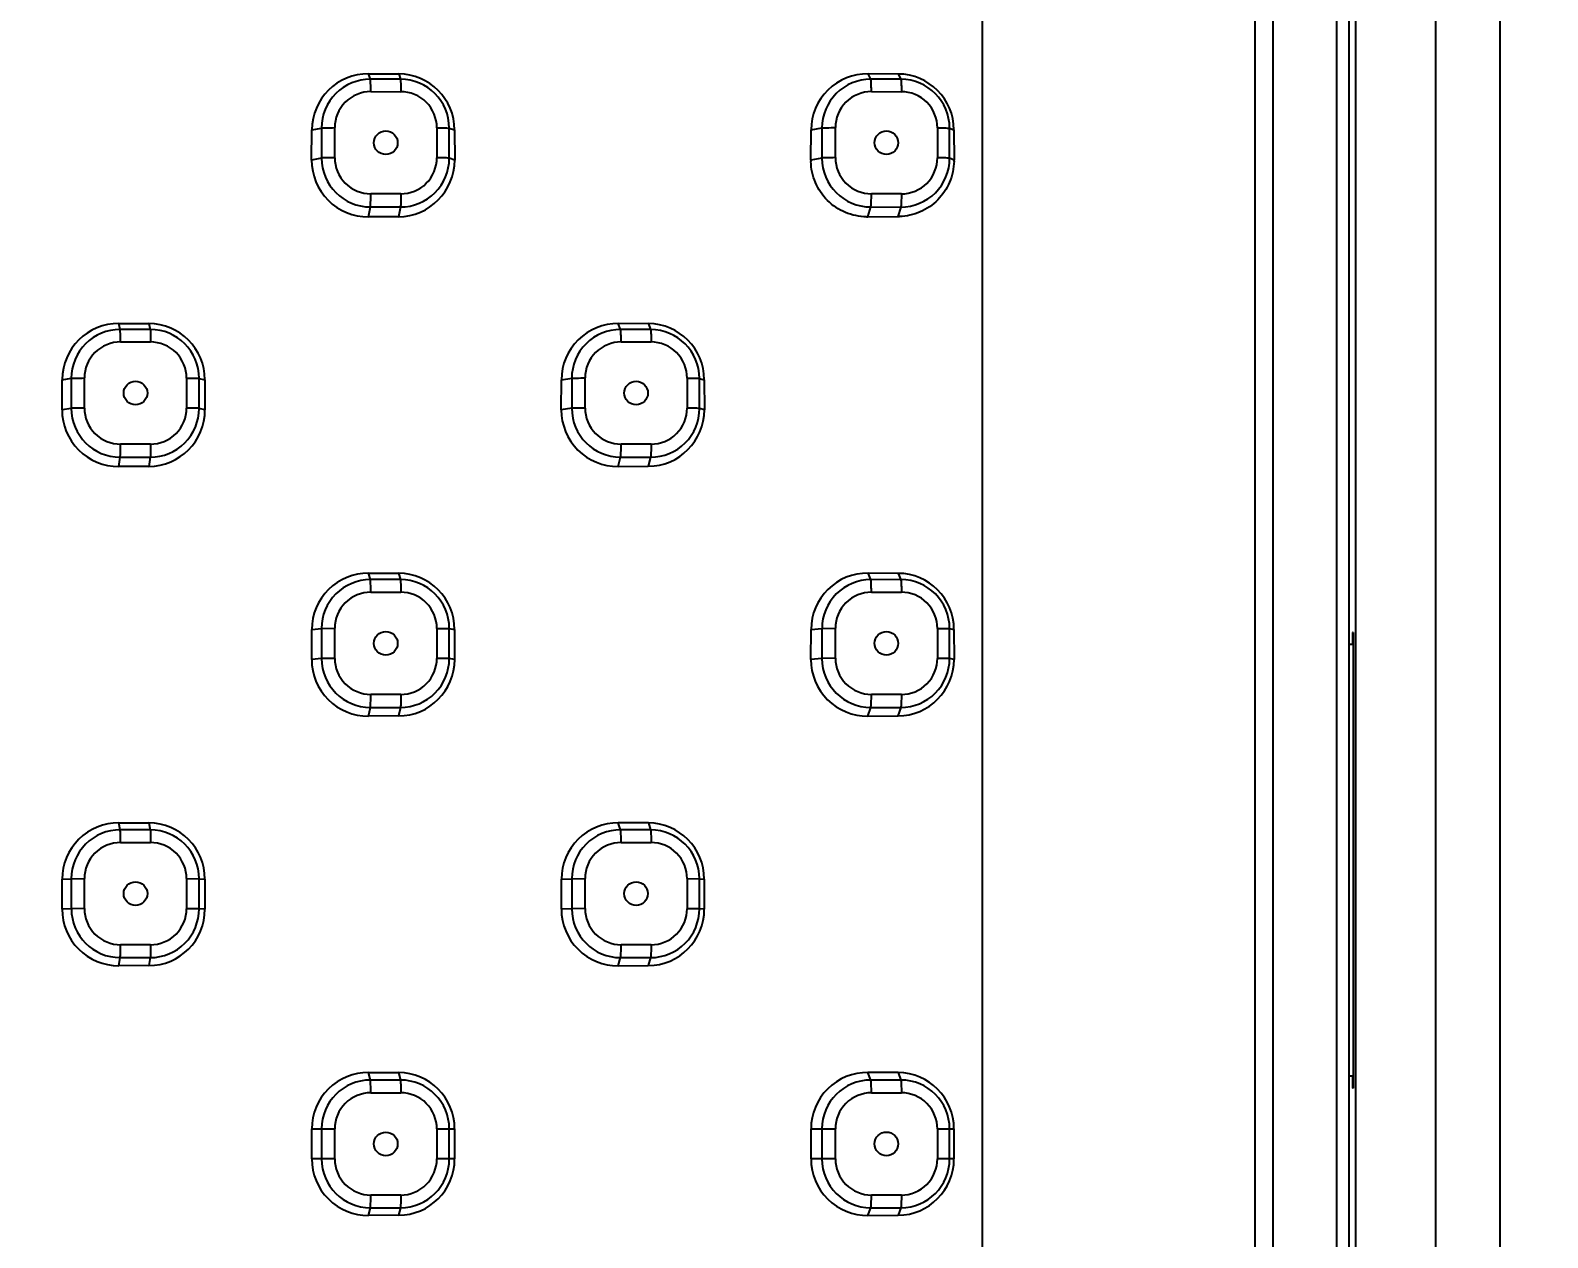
# Model space of a CAD drawing. Header units: inches. Extents: x -176 to 245, y -250 to 344.
# Drawn here: x -53.03 to -17.74, y 47.82 to 75.91 of the extents above; entities that cross this region are included whole.
import ezdxf

# ---------------------------------------------------------------- set-up
doc = ezdxf.new("R2010")
doc.units = ezdxf.units.IN
doc.header["$LTSCALE"] = 2.42
doc.header["$MEASUREMENT"] = 0
doc.header["$PDMODE"] = 3
doc.header["$PDSIZE"] = 0.3125
doc.layers.get('0').update_dxf_attribs({"linetype": 'CONTINUOUS'})
doc.layers.get('Defpoints').update_dxf_attribs({"linetype": 'CONTINUOUS'})
doc.layers.add('DIM', color=3, linetype='CONTINUOUS', lineweight=18)
doc.styles.get("Standard").update_dxf_attribs({"font": 'arial.ttf', "width": 0.8})
doc.dimstyles.new('ISO-25', dxfattribs={"dimtxt": 5, "dimasz": 2.5, "dimexe": 1.25, "dimexo": 0.625, "dimgap": 2, "dimtad": 1, "dimtih": 1, "dimtoh": 1, "dimdec": 1, "dimdsep": 46, "dimtxsty": 'Standard', "dimcen": 0, "dimclrd": 3, "dimclre": 3, "dimclrt": 4, "dimadec": 0, "dimazin": 0, "dimtfac": 1, "dimtdec": 1, "dimtmove": 0, "dimatfit": 3, "dimfxl": 1, "dimarcsym": 0})

# ---------------------------------------------------------------- blocks, each defined once
blk = doc.blocks.new('*D2')
at = {"layer": 'Defpoints', "color": 0, "transparency": 16777216}
for p in [(-33.347, 99.104), (-73.847, -177.433), (13.761, -177.433)]:
    blk.add_point(p, dxfattribs=at)
at = {"layer": 'DIM', "color": 3, "lineweight": -2, "transparency": 16777216}
for p, q in [((-32.722, 99.104), (15.011, 99.104)), ((13.761, 94.104), (13.761, -34.611)), ((13.761, -172.433), (13.761, -43.717)), ((-73.222, -177.433), (15.011, -177.433))]:
    blk.add_line(p, q, dxfattribs=at)
at = {"layer": 'DIM', "color": 3, "transparency": 16777216}
for points in [[(12.928, 94.104), (14.595, 94.104), (13.761, 99.104)], [(12.928, -172.433), (14.595, -172.433), (13.761, -177.433)]]:
    blk.add_solid(points, dxfattribs=at)
at = {"layer": 'DIM', "color": 4, "transparency": 16777216, "insert": (13.761, -39.164), "char_height": 5, "attachment_point": 5}
blk.add_mtext('276.5', dxfattribs=at)

msp = doc.modelspace()

# ---------------------------------------------------------------- linework, layer by layer
at = {"color": 7, "linetype": 'Continuous'}
for p, q in [((-30.885, 84.604), (-30.885, -21.338)), ((-24.544, 84.604), (-24.544, -21.394)), ((-24.121, -21.394), (-24.121, 84.604)), ((-22.649, 84.604), (-22.649, -21.396)), ((-22.349, -21.396), (-22.349, 84.604)), ((-22.197, -21.396), (-22.197, 84.604)), ((-20.347, 84.604), (-20.347, -21.396)), ((-18.847, 84.604), (-18.847, -21.396)), ((-45.118, 74.769), (-45.16, 74.895)), ((-45.16, 74.895), (-44.46, 74.892)), ((-44.46, 74.892), (-44.419, 74.768)), ((-33.479, 74.769), (-33.542, 74.896)), ((-32.841, 74.891), (-33.542, 74.896)), ((-32.841, 74.891), (-32.78, 74.768)), ((-44.419, 74.768), (-45.118, 74.769)), ((-45.109, 74.481), (-44.41, 74.48)), ((-32.78, 74.768), (-33.479, 74.769)), ((-33.465, 74.481), (-32.767, 74.48)), ((-46.484, 72.89), (-46.479, 73.59)), ((-46.479, 73.59), (-46.254, 73.635)), ((-46.254, 73.635), (-46.254, 72.936)), ((-45.948, 72.944), (-45.948, 73.643)), ((-43.571, 73.641), (-43.571, 72.941)), ((-43.283, 72.932), (-43.283, 73.631)), ((-43.283, 73.631), (-43.16, 73.59)), ((-43.16, 73.59), (-43.157, 72.89)), ((-34.872, 72.89), (-34.867, 73.59)), ((-34.867, 73.59), (-34.614, 73.636)), ((-34.614, 73.636), (-34.614, 72.936)), ((-34.303, 72.945), (-34.303, 73.644)), ((-31.929, 73.64), (-31.929, 72.941)), ((-31.645, 72.931), (-31.645, 73.63)), ((-31.645, 73.63), (-31.545, 73.59)), ((-31.545, 73.59), (-31.543, 72.89)), ((-46.254, 72.936), (-46.484, 72.89)), ((-43.157, 72.89), (-43.283, 72.932)), ((-34.614, 72.936), (-34.872, 72.89)), ((-31.543, 72.89), (-31.645, 72.931)), ((-44.41, 72.104), (-45.109, 72.104)), ((-32.767, 72.103), (-33.465, 72.105)), ((-45.164, 71.569), (-45.118, 71.799)), ((-45.118, 71.799), (-44.419, 71.798)), ((-44.419, 71.798), (-44.464, 71.572)), ((-33.548, 71.568), (-33.479, 71.799)), ((-33.479, 71.799), (-32.78, 71.797)), ((-32.78, 71.797), (-32.847, 71.573)), ((-44.464, 71.572), (-45.164, 71.569)), ((-33.548, 71.568), (-32.847, 71.573)), ((-50.938, 68.949), (-50.969, 69.087)), ((-50.969, 69.087), (-50.27, 69.084)), ((-50.238, 68.948), (-50.938, 68.949)), ((-50.27, 69.084), (-50.238, 68.948)), ((-39.298, 68.949), (-39.351, 69.088)), ((-38.651, 69.083), (-39.351, 69.088)), ((-38.6, 68.948), (-39.298, 68.949)), ((-38.651, 69.083), (-38.6, 68.948)), ((-50.931, 68.659), (-50.232, 68.658)), ((-39.287, 68.659), (-38.588, 68.658)), ((-52.289, 67.081), (-52.286, 67.781)), ((-52.286, 67.781), (-52.074, 67.814)), ((-52.074, 67.814), (-52.074, 67.114)), ((-51.77, 67.121), (-51.77, 67.82)), ((-49.393, 67.819), (-49.393, 67.119)), ((-49.103, 67.112), (-49.103, 67.812)), ((-49.103, 67.812), (-48.967, 67.781)), ((-48.967, 67.781), (-48.965, 67.081)), ((-40.677, 67.081), (-40.674, 67.781)), ((-40.674, 67.781), (-40.434, 67.814)), ((-40.434, 67.814), (-40.434, 67.115)), ((-40.126, 67.121), (-40.126, 67.821)), ((-37.75, 67.818), (-37.75, 67.119)), ((-37.464, 67.112), (-37.464, 67.811)), ((-37.464, 67.811), (-37.352, 67.781)), ((-37.352, 67.781), (-37.35, 67.081)), ((-52.074, 67.114), (-52.289, 67.081)), ((-48.965, 67.081), (-49.103, 67.112)), ((-40.434, 67.115), (-40.677, 67.081)), ((-37.35, 67.081), (-37.464, 67.112)), ((-50.232, 66.281), (-50.931, 66.281)), ((-38.588, 66.281), (-39.287, 66.282)), ((-50.972, 65.762), (-50.938, 65.978)), ((-50.272, 65.765), (-50.972, 65.762)), ((-50.938, 65.978), (-50.238, 65.977)), ((-50.238, 65.977), (-50.272, 65.765)), ((-39.355, 65.761), (-39.298, 65.978)), ((-39.355, 65.761), (-38.655, 65.766)), ((-39.298, 65.978), (-38.6, 65.977)), ((-38.6, 65.977), (-38.655, 65.766)), ((-45.118, 63.13), (-45.161, 63.281)), ((-45.161, 63.281), (-44.461, 63.277)), ((-44.461, 63.277), (-44.419, 63.13)), ((-33.479, 63.13), (-33.543, 63.281)), ((-32.843, 63.276), (-33.543, 63.281)), ((-32.843, 63.276), (-32.78, 63.129)), ((-44.419, 63.13), (-45.118, 63.13)), ((-45.109, 62.837), (-44.41, 62.837)), ((-32.78, 63.129), (-33.479, 63.13)), ((-33.465, 62.837), (-32.767, 62.837)), ((-46.483, 61.272), (-46.481, 61.972)), ((-46.481, 61.972), (-46.254, 61.994)), ((-46.254, 61.994), (-45.948, 61.999)), ((-46.254, 61.994), (-46.254, 61.295)), ((-45.948, 61.299), (-45.948, 61.999)), ((-43.571, 61.997), (-43.571, 61.298)), ((-43.283, 61.293), (-43.283, 61.993)), ((-43.283, 61.993), (-43.159, 61.972)), ((-43.159, 61.972), (-43.158, 61.272)), ((-34.871, 61.272), (-34.868, 61.972)), ((-34.868, 61.972), (-34.614, 61.995)), ((-34.614, 61.995), (-34.303, 61.999)), ((-34.614, 61.995), (-34.614, 61.295)), ((-34.303, 61.3), (-34.303, 61.999)), ((-31.929, 61.997), (-31.929, 61.297)), ((-31.929, 61.997), (-31.645, 61.992)), ((-31.645, 61.293), (-31.645, 61.992)), ((-31.645, 61.992), (-31.544, 61.972)), ((-31.544, 61.972), (-31.543, 61.272)), ((-22.277, 61.904), (-22.277, 61.622)), ((-22.257, 61.904), (-22.277, 61.904)), ((-22.257, 61.904), (-22.257, 51.304)), ((-22.257, 61.622), (-22.349, 61.622)), ((-46.254, 61.295), (-46.483, 61.272)), ((-45.948, 61.299), (-46.254, 61.295)), ((-43.158, 61.272), (-43.283, 61.293)), ((-34.614, 61.295), (-34.871, 61.272)), ((-34.303, 61.3), (-34.614, 61.295)), ((-31.645, 61.293), (-31.929, 61.297)), ((-31.543, 61.272), (-31.645, 61.293)), ((-44.41, 60.459), (-45.109, 60.46)), ((-32.767, 60.459), (-33.465, 60.46)), ((-45.163, 59.956), (-45.118, 60.158)), ((-45.118, 60.158), (-44.419, 60.158)), ((-44.419, 60.158), (-44.463, 59.959)), ((-33.546, 59.955), (-33.479, 60.158)), ((-33.479, 60.158), (-32.78, 60.158)), ((-32.78, 60.158), (-32.846, 59.96)), ((-44.463, 59.959), (-45.163, 59.956)), ((-33.546, 59.955), (-32.846, 59.96)), ((-50.938, 57.31), (-50.97, 57.473)), ((-50.97, 57.473), (-50.27, 57.471)), ((-50.238, 57.31), (-50.938, 57.31)), ((-50.27, 57.471), (-50.238, 57.31)), ((-39.298, 57.31), (-39.353, 57.474)), ((-38.652, 57.47), (-39.353, 57.474)), ((-38.6, 57.31), (-39.298, 57.31)), ((-38.652, 57.47), (-38.6, 57.31)), ((-50.931, 57.015), (-50.232, 57.015)), ((-39.287, 57.015), (-38.588, 57.015)), ((-52.288, 55.463), (-52.287, 56.163)), ((-52.287, 56.163), (-52.074, 56.174)), ((-52.074, 56.174), (-51.77, 56.176)), ((-52.074, 56.174), (-52.074, 55.475)), ((-51.77, 55.477), (-51.77, 56.176)), ((-49.393, 56.176), (-49.393, 55.476)), ((-49.393, 56.176), (-49.103, 56.173)), ((-49.103, 55.474), (-49.103, 56.173)), ((-49.103, 56.173), (-48.966, 56.163)), ((-48.966, 56.163), (-48.965, 55.463)), ((-40.676, 55.463), (-40.675, 56.163)), ((-40.675, 56.163), (-40.434, 56.174)), ((-40.434, 56.174), (-40.126, 56.177)), ((-40.434, 56.174), (-40.434, 55.475)), ((-40.126, 55.477), (-40.126, 56.177)), ((-37.75, 56.176), (-37.75, 55.476)), ((-37.75, 56.176), (-37.464, 56.173)), ((-37.464, 55.474), (-37.464, 56.173)), ((-37.464, 56.173), (-37.352, 56.163)), ((-37.352, 56.163), (-37.351, 55.463)), ((-52.074, 55.475), (-52.288, 55.463)), ((-51.77, 55.477), (-52.074, 55.475)), ((-49.103, 55.474), (-49.393, 55.476)), ((-48.965, 55.463), (-49.103, 55.474)), ((-40.434, 55.475), (-40.676, 55.463)), ((-40.126, 55.477), (-40.434, 55.475)), ((-37.464, 55.474), (-37.75, 55.476)), ((-37.351, 55.463), (-37.464, 55.474)), ((-50.232, 54.637), (-50.931, 54.637)), ((-38.588, 54.637), (-39.287, 54.637)), ((-50.971, 54.149), (-50.938, 54.338)), ((-50.271, 54.152), (-50.971, 54.149)), ((-50.938, 54.338), (-50.238, 54.338)), ((-50.238, 54.338), (-50.271, 54.152)), ((-39.354, 54.148), (-39.298, 54.338)), ((-39.354, 54.148), (-38.654, 54.153)), ((-39.298, 54.338), (-38.6, 54.338)), ((-38.6, 54.338), (-38.654, 54.153)), ((-45.118, 51.49), (-45.162, 51.667)), ((-45.162, 51.667), (-44.462, 51.663)), ((-44.462, 51.663), (-44.419, 51.49)), ((-33.479, 51.49), (-33.545, 51.667)), ((-32.844, 51.662), (-33.545, 51.667)), ((-32.844, 51.662), (-32.78, 51.49)), ((-22.349, 51.587), (-22.257, 51.587)), ((-22.277, 51.587), (-22.277, 51.304)), ((-44.419, 51.49), (-45.118, 51.49)), ((-45.109, 51.193), (-44.41, 51.193)), ((-32.78, 51.49), (-33.479, 51.49)), ((-33.465, 51.193), (-32.767, 51.193)), ((-22.257, 51.304), (-22.277, 51.304)), ((-46.482, 49.654), (-46.482, 50.354)), ((-46.482, 50.354), (-45.948, 50.354)), ((-46.254, 50.354), (-46.254, 49.654)), ((-45.948, 49.654), (-45.948, 50.354)), ((-43.571, 50.354), (-43.571, 49.654)), ((-43.571, 50.354), (-43.158, 50.354)), ((-43.283, 49.654), (-43.283, 50.354)), ((-43.158, 50.354), (-43.158, 49.654)), ((-34.869, 49.654), (-34.869, 50.354)), ((-34.869, 50.354), (-34.303, 50.354)), ((-34.614, 50.354), (-34.614, 49.654)), ((-34.303, 49.654), (-34.303, 50.354)), ((-31.929, 50.354), (-31.929, 49.654)), ((-31.929, 50.354), (-31.544, 50.354)), ((-31.645, 49.654), (-31.645, 50.354)), ((-31.544, 50.354), (-31.544, 49.654)), ((-45.948, 49.654), (-46.482, 49.654)), ((-43.158, 49.654), (-43.571, 49.654)), ((-34.303, 49.654), (-34.869, 49.654)), ((-31.544, 49.654), (-31.929, 49.654)), ((-44.41, 48.815), (-45.109, 48.815)), ((-32.767, 48.815), (-33.465, 48.815)), ((-45.162, 48.342), (-45.118, 48.518)), ((-45.118, 48.518), (-44.419, 48.518)), ((-44.419, 48.518), (-44.462, 48.345)), ((-33.545, 48.341), (-33.479, 48.518)), ((-33.479, 48.518), (-32.78, 48.518)), ((-32.78, 48.518), (-32.844, 48.346)), ((-44.462, 48.345), (-45.162, 48.342)), ((-33.545, 48.341), (-32.844, 48.346))]:
    msp.add_line(p, q, dxfattribs=at)
for centre in [(-44.76, 73.292), (-50.581, 67.47), (-44.76, 61.648), (-50.581, 55.826), (-38.938, 55.826), (-44.76, 50.004), (-33.116, 50.005)]:
    msp.add_circle(centre, 0.275, dxfattribs=at)
for centre, radius, start, end in [((-45.12, 73.635), 1.134, 89.9217, 180.0085), ((-44.421, 73.631), 1.137, 0.0161, 89.9141), ((-33.481, 73.636), 1.133, 89.903, 180.0389), ((-32.783, 73.63), 1.138, 359.9992, 89.8495), ((-45.116, 72.936), 1.137, 180.0161, 269.9141), ((-44.417, 72.932), 1.134, 269.9204, 0.0097), ((-33.575, 72.881), 1.296, 179.6121, 180.9666), ((-33.476, 72.936), 1.138, 179.9992, 269.8495), ((-32.778, 72.93), 1.133, 269.9023, 0.0395), ((-32.835, 72.886), 1.292, 358.8203, 0.1742), ((-33.554, 72.899), 1.332, 269.0204, 270.4232), ((-32.853, 72.838), 1.265, 270.4248, 271.8208), ((-50.939, 67.814), 1.135, 89.9584, 180.0023), ((-50.239, 67.812), 1.137, 0.0104, 89.9503), ((-39.3, 67.815), 1.134, 89.9443, 180.0276), ((-38.602, 67.811), 1.137, 359.9966, 89.9006), ((-50.937, 67.115), 1.137, 180.0104, 269.9503), ((-50.238, 67.112), 1.135, 269.9566, 0.0041), ((-39.297, 67.115), 1.137, 179.9966, 269.9006), ((-38.598, 67.111), 1.134, 269.9443, 0.0276), ((-45.119, 61.995), 1.135, 89.9758, 180.0173), ((-44.42, 61.993), 1.137, 359.9956, 89.9415), ((-33.479, 61.996), 1.134, 89.9785, 180.0439), ((-32.782, 61.993), 1.137, 359.9756, 89.8974), ((-45.117, 61.295), 1.137, 179.9956, 269.9415), ((-44.418, 61.293), 1.135, 269.9758, 0.0173), ((-33.477, 61.295), 1.137, 179.9756, 269.8974), ((-32.78, 61.292), 1.134, 269.9785, 0.0439), ((-50.938, 56.174), 1.136, 89.997, 180.0086), ((-50.239, 56.174), 1.136, 359.9963, 89.972), ((-39.298, 56.175), 1.135, 90.0053, 180.0289), ((-38.601, 56.174), 1.136, 359.9792, 89.943), ((-50.937, 55.475), 1.136, 179.9963, 269.972), ((-50.238, 55.474), 1.136, 269.997, 0.0086), ((-39.297, 55.474), 1.136, 179.9792, 269.943), ((-38.6, 55.473), 1.135, 270.0053, 0.0289), ((-45.118, 50.354), 1.136, 90.0219, 180.0155), ((-44.419, 50.354), 1.136, 359.9845, 89.9781), ((-33.478, 50.355), 1.136, 90.0452, 180.0388), ((-32.781, 50.355), 1.136, 359.9612, 89.9548), ((-45.118, 49.654), 1.136, 179.9845, 269.9781), ((-44.419, 49.654), 1.136, 270.0219, 0.0155), ((-33.478, 49.654), 1.136, 179.9612, 269.9548), ((-32.781, 49.654), 1.136, 270.0452, 0.0388)]:
    msp.add_arc(centre, radius, start, end, dxfattribs=at)
for centre, major_axis, ratio, start_param, end_param in [((-45.168, 73.584), (0.928, 0.928), 0.998758, 0.780198, 2.350967), ((-44.468, 73.584), (0.926, 0.925), 0.998758, -0.780804, 0.780198), ((-33.554, 73.584), (1.094, 0.728), 0.997982, 0.975048, 2.548259), ((-32.853, 73.584), (1.089, 0.726), 0.997982, -0.583505, 0.975048), ((-45.169, 72.884), (0.931, 0.93), 0.998758, 2.350967, 3.931606), ((-44.469, 72.884), (0.928, 0.928), 0.998758, -2.351579, -0.780804), ((-50.975, 67.776), (0.928, 0.927), 0.999301, 0.781553, 2.352335), ((-50.275, 67.776), (0.926, 0.925), 0.999301, -0.781895, 0.781553), ((-39.361, 67.776), (1.126, 0.675), 0.99868, 1.024011, 2.597237), ((-38.661, 67.776), (1.123, 0.673), 0.99868, -0.536988, 1.024011), ((-50.976, 67.076), (0.929, 0.929), 0.999301, 2.352335, 3.930506), ((-50.276, 67.076), (0.928, 0.927), 0.999301, -2.352679, -0.781895), ((-39.362, 67.076), (1.129, 0.677), 0.99868, 2.597237, 4.177876), ((-38.661, 67.076), (1.125, 0.674), 0.99868, -2.105309, -0.536988), ((-45.168, 61.969), (1.174, 0.587), 0.999224, 1.102125, 2.675362), ((-44.468, 61.969), (1.171, 0.585), 0.999224, -0.461321, 1.102125), ((-33.554, 61.969), (1.247, 0.415), 0.998447, 1.241522, 2.817209), ((-32.853, 61.969), (1.242, 0.414), 0.998447, -0.319471, 1.241522), ((-45.169, 61.269), (1.176, 0.588), 0.999224, 2.675362, 4.253533), ((-44.468, 61.269), (1.173, 0.586), 0.999224, -2.029652, -0.461321), ((-33.555, 61.269), (1.249, 0.416), 0.998447, 2.817209, 4.397845), ((-32.854, 61.269), (1.244, 0.414), 0.998447, -1.88534, -0.319471), ((-50.975, 56.161), (1.245, 0.415), 0.999612, 1.245326, 2.818571), ((-50.275, 56.161), (1.242, 0.414), 0.999612, -0.320568, 1.245326), ((-39.361, 56.161), (1.288, 0.257), 0.998991, 1.367202, 2.9429), ((-38.661, 56.161), (1.284, 0.257), 0.998991, -0.196238, 1.367202), ((-50.975, 55.462), (1.246, 0.415), 0.999612, 2.818571, 4.394279), ((-50.276, 55.462), (1.243, 0.414), 0.999612, -1.888906, -0.320568), ((-39.361, 55.462), (1.289, 0.258), 0.998991, 2.9429, 4.521067), ((-38.661, 55.462), (1.285, 0.257), 0.998991, -1.762118, -0.196238), ((-45.168, 50.354), (1.313, 0), 0.999379, 1.565889, 3.141593), ((-44.468, 50.354), (1.31, 0), 0.999379, 0, 1.565889), ((-33.554, 50.354), (1.315, 0), 0.998602, 1.563431, 3.141593), ((-32.854, 50.354), (1.31, 0), 0.998602, 0, 1.563431), ((-45.168, 49.654), (1.313, 0), 0.999379, -3.141593, -1.565889), ((-44.468, 49.654), (1.31, 0), 0.999379, -1.565889, 0), ((-33.554, 49.654), (1.315, 0), 0.998602, -3.141593, -1.563431), ((-32.854, 49.654), (1.31, 0), 0.998602, -1.563431, 0)]:
    msp.add_ellipse(centre, major_axis=major_axis, ratio=ratio, start_param=start_param, end_param=end_param, dxfattribs=at)
for points, knots in [([(-45.109, 74.481), (-45.323, 74.481), (-45.769, 74.303), (-45.948, 73.857), (-45.948, 73.643)], [0, 0, 0, 0, 0.5, 1, 1, 1, 1]), ([(-45.109, 74.481), (-45.109, 74.546), (-45.109, 74.632), (-45.115, 74.728), (-45.115, 74.759), (-45.118, 74.769)], [0, 0, 0, 0, 0.673904, 0.89563, 1, 1, 1, 1]), ([(-44.419, 74.768), (-44.416, 74.759), (-44.415, 74.727), (-44.409, 74.631), (-44.41, 74.545), (-44.41, 74.48)], [0, 0, 0, 0, 0.104487, 0.326236, 1, 1, 1, 1]), ([(-43.571, 73.641), (-43.571, 73.855), (-43.75, 74.3), (-44.196, 74.48), (-44.41, 74.48)], [0, 0, 0, 0, 0.5, 1, 1, 1, 1]), ([(-33.465, 74.481), (-33.679, 74.482), (-34.125, 74.303), (-34.303, 73.858), (-34.303, 73.644)], [0, 0, 0, 0, 0.499866, 1, 1, 1, 1]), ([(-33.465, 74.481), (-33.465, 74.516), (-33.466, 74.581), (-33.468, 74.667), (-33.473, 74.727), (-33.474, 74.76), (-33.479, 74.769)], [0, 0, 0, 0, 0.361245, 0.673136, 0.894864, 1, 1, 1, 1]), ([(-32.78, 74.768), (-32.776, 74.759), (-32.775, 74.726), (-32.769, 74.666), (-32.767, 74.579), (-32.767, 74.515), (-32.767, 74.48)], [0, 0, 0, 0, 0.105253, 0.327003, 0.638804, 1, 1, 1, 1]), ([(-31.929, 73.64), (-31.929, 73.854), (-32.107, 74.3), (-32.553, 74.48), (-32.767, 74.48)], [0, 0, 0, 0, 0.500134, 1, 1, 1, 1]), ([(-46.254, 73.635), (-46.219, 73.642), (-46.116, 73.64), (-46.014, 73.643), (-45.948, 73.643)], [0, 0, 0, 0, 0.34894, 1, 1, 1, 1]), ([(-43.571, 73.641), (-43.507, 73.64), (-43.42, 73.641), (-43.325, 73.635), (-43.293, 73.634), (-43.283, 73.631)], [0, 0, 0, 0, 0.673756, 0.895507, 1, 1, 1, 1]), ([(-34.614, 73.636), (-34.577, 73.642), (-34.473, 73.641), (-34.37, 73.644), (-34.303, 73.644)], [0, 0, 0, 0, 0.354244, 1, 1, 1, 1]), ([(-33.391, 73.293), (-33.391, 73.363), (-33.331, 73.509), (-33.116, 73.596), (-32.901, 73.508), (-32.841, 73.362), (-32.841, 73.292)], [0, 0, 0, 0, 0.249957, 0.499657, 0.749685, 1, 1, 1, 1]), ([(-31.929, 73.64), (-31.894, 73.64), (-31.83, 73.639), (-31.744, 73.638), (-31.685, 73.633), (-31.654, 73.634), (-31.645, 73.63)], [0, 0, 0, 0, 0.366204, 0.679905, 0.900037, 1, 1, 1, 1]), ([(-32.841, 73.292), (-32.841, 73.222), (-32.901, 73.076), (-33.116, 72.988), (-33.331, 73.077), (-33.391, 73.223), (-33.391, 73.293)], [0, 0, 0, 0, 0.249957, 0.499657, 0.749685, 1, 1, 1, 1]), ([(-45.948, 72.944), (-46.014, 72.944), (-46.116, 72.941), (-46.219, 72.942), (-46.254, 72.936)], [0, 0, 0, 0, 0.65106, 1, 1, 1, 1]), ([(-45.948, 72.944), (-45.948, 72.73), (-45.769, 72.284), (-45.323, 72.105), (-45.109, 72.104)], [0, 0, 0, 0, 0.5, 1, 1, 1, 1]), ([(-44.41, 72.104), (-44.196, 72.103), (-43.75, 72.282), (-43.571, 72.727), (-43.571, 72.941)], [0, 0, 0, 0, 0.5, 1, 1, 1, 1]), ([(-43.283, 72.932), (-43.293, 72.935), (-43.325, 72.936), (-43.42, 72.942), (-43.507, 72.941), (-43.571, 72.941)], [0, 0, 0, 0, 0.104376, 0.326105, 1, 1, 1, 1]), ([(-33.577, 71.568), (-33.745, 71.571), (-34.082, 71.641), (-34.509, 71.929), (-34.798, 72.355), (-34.869, 72.692), (-34.872, 72.859)], [0, 0, 0, 0, 0.250063, 0.500009, 0.749934, 1, 1, 1, 1]), ([(-34.303, 72.945), (-34.37, 72.945), (-34.473, 72.942), (-34.577, 72.943), (-34.614, 72.936)], [0, 0, 0, 0, 0.645756, 1, 1, 1, 1]), ([(-34.303, 72.945), (-34.303, 72.731), (-34.125, 72.285), (-33.679, 72.105), (-33.465, 72.105)], [0, 0, 0, 0, 0.500134, 1, 1, 1, 1]), ([(-31.543, 72.86), (-31.546, 72.694), (-31.617, 72.362), (-31.9, 71.941), (-32.317, 71.654), (-32.648, 71.579), (-32.813, 71.574)], [0, 0, 0, 0, 0.25006, 0.5, 0.749922, 1, 1, 1, 1]), ([(-32.767, 72.103), (-32.553, 72.103), (-32.107, 72.281), (-31.929, 72.727), (-31.929, 72.941)], [0, 0, 0, 0, 0.499866, 1, 1, 1, 1]), ([(-31.645, 72.931), (-31.654, 72.934), (-31.685, 72.934), (-31.744, 72.939), (-31.83, 72.94), (-31.894, 72.94), (-31.929, 72.941)], [0, 0, 0, 0, 0.099845, 0.319956, 0.633747, 1, 1, 1, 1]), ([(-45.118, 71.799), (-45.111, 71.834), (-45.113, 71.937), (-45.109, 72.038), (-45.109, 72.104)], [0, 0, 0, 0, 0.348946, 1, 1, 1, 1]), ([(-44.41, 72.104), (-44.41, 72.037), (-44.414, 71.936), (-44.412, 71.833), (-44.419, 71.798)], [0, 0, 0, 0, 0.651196, 1, 1, 1, 1]), ([(-33.479, 71.799), (-33.475, 71.811), (-33.473, 71.847), (-33.466, 71.948), (-33.465, 72.038), (-33.465, 72.105)], [0, 0, 0, 0, 0.121858, 0.349595, 1, 1, 1, 1]), ([(-32.767, 72.103), (-32.767, 72.037), (-32.767, 71.947), (-32.774, 71.845), (-32.777, 71.809), (-32.78, 71.797)], [0, 0, 0, 0, 0.650547, 0.87826, 1, 1, 1, 1]), ([(-50.931, 68.659), (-50.931, 68.724), (-50.931, 68.81), (-50.935, 68.907), (-50.936, 68.939), (-50.938, 68.949)], [0, 0, 0, 0, 0.671167, 0.893677, 1, 1, 1, 1]), ([(-50.238, 68.948), (-50.236, 68.938), (-50.236, 68.906), (-50.231, 68.81), (-50.232, 68.723), (-50.232, 68.658)], [0, 0, 0, 0, 0.106441, 0.328973, 1, 1, 1, 1]), ([(-39.287, 68.659), (-39.287, 68.694), (-39.288, 68.759), (-39.289, 68.845), (-39.294, 68.907), (-39.295, 68.939), (-39.298, 68.949)], [0, 0, 0, 0, 0.35928, 0.670574, 0.893087, 1, 1, 1, 1]), ([(-38.6, 68.948), (-38.596, 68.939), (-38.595, 68.906), (-38.59, 68.844), (-38.589, 68.758), (-38.588, 68.693), (-38.588, 68.658)], [0, 0, 0, 0, 0.107031, 0.329566, 0.640769, 1, 1, 1, 1]), ([(-50.931, 68.659), (-51.145, 68.659), (-51.591, 68.48), (-51.77, 68.034), (-51.77, 67.82)], [0, 0, 0, 0, 0.5, 1, 1, 1, 1]), ([(-49.393, 67.819), (-49.393, 68.033), (-49.572, 68.479), (-50.018, 68.658), (-50.232, 68.658)], [0, 0, 0, 0, 0.5, 1, 1, 1, 1]), ([(-39.287, 68.659), (-39.501, 68.659), (-39.947, 68.48), (-40.126, 68.035), (-40.126, 67.821)], [0, 0, 0, 0, 0.499892, 1, 1, 1, 1]), ([(-37.75, 67.818), (-37.75, 68.032), (-37.929, 68.478), (-38.374, 68.658), (-38.588, 68.658)], [0, 0, 0, 0, 0.500108, 1, 1, 1, 1]), ([(-52.074, 67.814), (-52.039, 67.819), (-51.937, 67.817), (-51.836, 67.82), (-51.77, 67.82)], [0, 0, 0, 0, 0.346059, 1, 1, 1, 1]), ([(-49.393, 67.819), (-49.328, 67.819), (-49.241, 67.819), (-49.145, 67.814), (-49.113, 67.814), (-49.103, 67.812)], [0, 0, 0, 0, 0.671024, 0.893557, 1, 1, 1, 1]), ([(-40.434, 67.814), (-40.398, 67.819), (-40.295, 67.818), (-40.192, 67.821), (-40.126, 67.821)], [0, 0, 0, 0, 0.351449, 1, 1, 1, 1]), ([(-37.75, 67.818), (-37.685, 67.818), (-37.6, 67.819), (-37.505, 67.814), (-37.474, 67.814), (-37.464, 67.811)], [0, 0, 0, 0, 0.677095, 0.898041, 1, 1, 1, 1]), ([(-39.212, 67.47), (-39.212, 67.54), (-39.153, 67.686), (-38.938, 67.774), (-38.722, 67.686), (-38.663, 67.54), (-38.663, 67.469)], [0, 0, 0, 0, 0.250005, 0.499778, 0.749759, 1, 1, 1, 1]), ([(-38.663, 67.469), (-38.663, 67.399), (-38.722, 67.253), (-38.938, 67.166), (-39.153, 67.254), (-39.212, 67.4), (-39.212, 67.47)], [0, 0, 0, 0, 0.250005, 0.499778, 0.749759, 1, 1, 1, 1]), ([(-51.77, 67.121), (-51.836, 67.121), (-51.937, 67.118), (-52.039, 67.12), (-52.074, 67.114)], [0, 0, 0, 0, 0.653941, 1, 1, 1, 1]), ([(-51.77, 67.121), (-51.77, 66.907), (-51.591, 66.461), (-51.145, 66.282), (-50.931, 66.281)], [0, 0, 0, 0, 0.5, 1, 1, 1, 1]), ([(-50.232, 66.281), (-50.018, 66.281), (-49.572, 66.46), (-49.393, 66.905), (-49.393, 67.119)], [0, 0, 0, 0, 0.5, 1, 1, 1, 1]), ([(-49.103, 67.112), (-49.113, 67.115), (-49.145, 67.115), (-49.241, 67.12), (-49.328, 67.119), (-49.393, 67.119)], [0, 0, 0, 0, 0.106325, 0.328836, 1, 1, 1, 1]), ([(-40.126, 67.121), (-40.192, 67.122), (-40.295, 67.119), (-40.398, 67.12), (-40.434, 67.115)], [0, 0, 0, 0, 0.648551, 1, 1, 1, 1]), ([(-40.126, 67.121), (-40.126, 66.907), (-39.947, 66.462), (-39.501, 66.282), (-39.287, 66.282)], [0, 0, 0, 0, 0.500108, 1, 1, 1, 1]), ([(-38.588, 66.281), (-38.374, 66.281), (-37.929, 66.459), (-37.75, 66.905), (-37.75, 67.119)], [0, 0, 0, 0, 0.499892, 1, 1, 1, 1]), ([(-37.464, 67.112), (-37.474, 67.114), (-37.505, 67.114), (-37.6, 67.119), (-37.685, 67.119), (-37.75, 67.119)], [0, 0, 0, 0, 0.101842, 0.322766, 1, 1, 1, 1]), ([(-50.938, 65.978), (-50.932, 66.012), (-50.934, 66.114), (-50.931, 66.215), (-50.931, 66.281)], [0, 0, 0, 0, 0.346062, 1, 1, 1, 1]), ([(-50.232, 66.281), (-50.232, 66.215), (-50.235, 66.114), (-50.233, 66.012), (-50.238, 65.977)], [0, 0, 0, 0, 0.65408, 1, 1, 1, 1]), ([(-39.298, 65.978), (-39.295, 65.99), (-39.293, 66.025), (-39.288, 66.126), (-39.287, 66.215), (-39.287, 66.282)], [0, 0, 0, 0, 0.119566, 0.346585, 1, 1, 1, 1]), ([(-38.588, 66.281), (-38.588, 66.215), (-38.589, 66.125), (-38.595, 66.024), (-38.596, 65.989), (-38.6, 65.977)], [0, 0, 0, 0, 0.653557, 0.880552, 1, 1, 1, 1]), ([(-45.109, 62.837), (-45.323, 62.838), (-45.769, 62.659), (-45.948, 62.213), (-45.948, 61.999)], [0, 0, 0, 0, 0.499919, 1, 1, 1, 1]), ([(-45.109, 62.837), (-45.109, 62.903), (-45.109, 62.99), (-45.114, 63.087), (-45.115, 63.12), (-45.118, 63.13)], [0, 0, 0, 0, 0.667948, 0.891237, 1, 1, 1, 1]), ([(-44.419, 63.13), (-44.416, 63.119), (-44.415, 63.086), (-44.41, 62.989), (-44.41, 62.902), (-44.41, 62.837)], [0, 0, 0, 0, 0.10888, 0.332191, 1, 1, 1, 1]), ([(-43.571, 61.997), (-43.571, 62.211), (-43.75, 62.657), (-44.196, 62.837), (-44.41, 62.837)], [0, 0, 0, 0, 0.500081, 1, 1, 1, 1]), ([(-33.465, 62.837), (-33.679, 62.838), (-34.125, 62.659), (-34.303, 62.213), (-34.303, 61.999)], [0, 0, 0, 0, 0.499785, 1, 1, 1, 1]), ([(-33.465, 62.837), (-33.465, 62.872), (-33.466, 62.937), (-33.468, 63.025), (-33.473, 63.087), (-33.475, 63.12), (-33.479, 63.13)], [0, 0, 0, 0, 0.356865, 0.667241, 0.890535, 1, 1, 1, 1]), ([(-32.78, 63.129), (-32.776, 63.12), (-32.774, 63.086), (-32.769, 63.024), (-32.767, 62.937), (-32.767, 62.872), (-32.767, 62.837)], [0, 0, 0, 0, 0.109582, 0.332898, 0.643184, 1, 1, 1, 1]), ([(-31.929, 61.997), (-31.929, 62.211), (-32.107, 62.657), (-32.553, 62.837), (-32.767, 62.837)], [0, 0, 0, 0, 0.500215, 1, 1, 1, 1]), ([(-43.571, 61.997), (-43.507, 61.997), (-43.411, 61.994), (-43.314, 61.998), (-43.283, 61.993)], [0, 0, 0, 0, 0.674266, 1, 1, 1, 1]), ([(-33.391, 61.649), (-33.391, 61.719), (-33.331, 61.865), (-33.116, 61.953), (-32.901, 61.864), (-32.841, 61.718), (-32.841, 61.648)], [0, 0, 0, 0, 0.250079, 0.499818, 0.749726, 1, 1, 1, 1]), ([(-32.841, 61.648), (-32.841, 61.578), (-32.901, 61.432), (-33.116, 61.344), (-33.331, 61.432), (-33.391, 61.578), (-33.391, 61.649)], [0, 0, 0, 0, 0.250079, 0.499818, 0.749726, 1, 1, 1, 1]), ([(-45.948, 61.299), (-45.948, 61.085), (-45.769, 60.639), (-45.323, 60.46), (-45.109, 60.46)], [0, 0, 0, 0, 0.500081, 1, 1, 1, 1]), ([(-44.41, 60.459), (-44.196, 60.459), (-43.75, 60.638), (-43.571, 61.084), (-43.571, 61.298)], [0, 0, 0, 0, 0.499919, 1, 1, 1, 1]), ([(-43.283, 61.293), (-43.314, 61.298), (-43.411, 61.294), (-43.507, 61.298), (-43.571, 61.298)], [0, 0, 0, 0, 0.325594, 1, 1, 1, 1]), ([(-34.303, 61.3), (-34.303, 61.086), (-34.125, 60.64), (-33.679, 60.46), (-33.465, 60.46)], [0, 0, 0, 0, 0.500215, 1, 1, 1, 1]), ([(-32.767, 60.459), (-32.553, 60.459), (-32.107, 60.638), (-31.929, 61.084), (-31.929, 61.297)], [0, 0, 0, 0, 0.499785, 1, 1, 1, 1]), ([(-45.118, 60.158), (-45.111, 60.192), (-45.113, 60.294), (-45.109, 60.394), (-45.109, 60.46)], [0, 0, 0, 0, 0.34349, 1, 1, 1, 1]), ([(-44.41, 60.459), (-44.41, 60.393), (-44.414, 60.293), (-44.412, 60.191), (-44.419, 60.158)], [0, 0, 0, 0, 0.656652, 1, 1, 1, 1]), ([(-33.479, 60.158), (-33.475, 60.17), (-33.473, 60.205), (-33.466, 60.305), (-33.465, 60.394), (-33.465, 60.46)], [0, 0, 0, 0, 0.117881, 0.344191, 1, 1, 1, 1]), ([(-32.767, 60.459), (-32.767, 60.393), (-32.767, 60.304), (-32.774, 60.204), (-32.776, 60.169), (-32.78, 60.158)], [0, 0, 0, 0, 0.65595, 0.882237, 1, 1, 1, 1]), ([(-50.931, 57.015), (-50.931, 57.081), (-50.935, 57.179), (-50.931, 57.278), (-50.938, 57.31)], [0, 0, 0, 0, 0.665341, 1, 1, 1, 1]), ([(-50.238, 57.31), (-50.232, 57.278), (-50.236, 57.178), (-50.232, 57.081), (-50.232, 57.015)], [0, 0, 0, 0, 0.3348, 1, 1, 1, 1]), ([(-39.287, 57.015), (-39.287, 57.081), (-39.287, 57.169), (-39.294, 57.266), (-39.295, 57.3), (-39.298, 57.31)], [0, 0, 0, 0, 0.664727, 0.888785, 1, 1, 1, 1]), ([(-38.6, 57.31), (-38.596, 57.3), (-38.595, 57.266), (-38.588, 57.168), (-38.588, 57.081), (-38.588, 57.015)], [0, 0, 0, 0, 0.111333, 0.335413, 1, 1, 1, 1]), ([(-50.931, 57.015), (-51.145, 57.015), (-51.591, 56.836), (-51.77, 56.39), (-51.77, 56.176)], [0, 0, 0, 0, 0.499946, 1, 1, 1, 1]), ([(-49.393, 56.176), (-49.393, 56.39), (-49.572, 56.836), (-50.018, 57.015), (-50.232, 57.015)], [0, 0, 0, 0, 0.500054, 1, 1, 1, 1]), ([(-39.287, 57.015), (-39.501, 57.015), (-39.947, 56.836), (-40.126, 56.391), (-40.126, 56.177)], [0, 0, 0, 0, 0.499839, 1, 1, 1, 1]), ([(-37.75, 56.176), (-37.75, 56.39), (-37.929, 56.836), (-38.374, 57.015), (-38.588, 57.015)], [0, 0, 0, 0, 0.500162, 1, 1, 1, 1]), ([(-51.77, 55.477), (-51.77, 55.263), (-51.591, 54.817), (-51.145, 54.637), (-50.931, 54.637)], [0, 0, 0, 0, 0.500054, 1, 1, 1, 1]), ([(-50.232, 54.637), (-50.018, 54.637), (-49.572, 54.816), (-49.393, 55.262), (-49.393, 55.476)], [0, 0, 0, 0, 0.499946, 1, 1, 1, 1]), ([(-40.126, 55.477), (-40.126, 55.263), (-39.947, 54.817), (-39.501, 54.638), (-39.287, 54.637)], [0, 0, 0, 0, 0.500162, 1, 1, 1, 1]), ([(-38.588, 54.637), (-38.374, 54.637), (-37.929, 54.816), (-37.75, 55.262), (-37.75, 55.476)], [0, 0, 0, 0, 0.499839, 1, 1, 1, 1]), ([(-50.938, 54.338), (-50.932, 54.372), (-50.934, 54.472), (-50.931, 54.572), (-50.931, 54.637)], [0, 0, 0, 0, 0.340515, 1, 1, 1, 1]), ([(-50.232, 54.637), (-50.232, 54.571), (-50.235, 54.472), (-50.233, 54.371), (-50.238, 54.338)], [0, 0, 0, 0, 0.659627, 1, 1, 1, 1]), ([(-39.298, 54.338), (-39.295, 54.349), (-39.294, 54.384), (-39.287, 54.483), (-39.287, 54.572), (-39.287, 54.637)], [0, 0, 0, 0, 0.115508, 0.34108, 1, 1, 1, 1]), ([(-38.588, 54.637), (-38.588, 54.571), (-38.588, 54.483), (-38.595, 54.383), (-38.596, 54.349), (-38.6, 54.338)], [0, 0, 0, 0, 0.659061, 0.88461, 1, 1, 1, 1]), ([(-45.109, 51.193), (-45.323, 51.193), (-45.769, 51.014), (-45.948, 50.568), (-45.948, 50.354)], [0, 0, 0, 0, 0.499892, 1, 1, 1, 1]), ([(-45.109, 51.193), (-45.109, 51.259), (-45.109, 51.347), (-45.114, 51.446), (-45.115, 51.48), (-45.118, 51.49)], [0, 0, 0, 0, 0.662174, 0.886976, 1, 1, 1, 1]), ([(-44.419, 51.49), (-44.416, 51.48), (-44.415, 51.446), (-44.41, 51.347), (-44.41, 51.259), (-44.41, 51.193)], [0, 0, 0, 0, 0.113142, 0.337967, 1, 1, 1, 1]), ([(-43.571, 50.354), (-43.571, 50.568), (-43.75, 51.014), (-44.196, 51.193), (-44.41, 51.193)], [0, 0, 0, 0, 0.500108, 1, 1, 1, 1]), ([(-33.465, 51.193), (-33.679, 51.193), (-34.125, 51.014), (-34.303, 50.568), (-34.303, 50.354)], [0, 0, 0, 0, 0.499758, 1, 1, 1, 1]), ([(-33.465, 51.193), (-33.465, 51.259), (-33.465, 51.347), (-33.473, 51.446), (-33.475, 51.48), (-33.479, 51.49)], [0, 0, 0, 0, 0.661507, 0.886325, 1, 1, 1, 1]), ([(-32.78, 51.49), (-32.776, 51.48), (-32.774, 51.446), (-32.767, 51.347), (-32.767, 51.259), (-32.767, 51.193)], [0, 0, 0, 0, 0.113792, 0.338633, 1, 1, 1, 1]), ([(-31.929, 50.354), (-31.929, 50.568), (-32.107, 51.014), (-32.553, 51.193), (-32.767, 51.193)], [0, 0, 0, 0, 0.500243, 1, 1, 1, 1]), ([(-45.948, 49.654), (-45.948, 49.44), (-45.769, 48.995), (-45.323, 48.815), (-45.109, 48.815)], [0, 0, 0, 0, 0.500108, 1, 1, 1, 1]), ([(-44.41, 48.815), (-44.196, 48.815), (-43.75, 48.995), (-43.571, 49.44), (-43.571, 49.654)], [0, 0, 0, 0, 0.499892, 1, 1, 1, 1]), ([(-34.303, 49.654), (-34.303, 49.44), (-34.125, 48.995), (-33.679, 48.815), (-33.465, 48.815)], [0, 0, 0, 0, 0.500243, 1, 1, 1, 1]), ([(-32.767, 48.815), (-32.553, 48.815), (-32.107, 48.995), (-31.929, 49.44), (-31.929, 49.654)], [0, 0, 0, 0, 0.499758, 1, 1, 1, 1]), ([(-45.118, 48.518), (-45.115, 48.529), (-45.114, 48.563), (-45.109, 48.662), (-45.109, 48.75), (-45.109, 48.815)], [0, 0, 0, 0, 0.113142, 0.337967, 1, 1, 1, 1]), ([(-44.41, 48.815), (-44.41, 48.75), (-44.41, 48.662), (-44.415, 48.563), (-44.416, 48.529), (-44.419, 48.518)], [0, 0, 0, 0, 0.662174, 0.886976, 1, 1, 1, 1]), ([(-33.479, 48.518), (-33.475, 48.529), (-33.473, 48.563), (-33.465, 48.661), (-33.465, 48.75), (-33.465, 48.815)], [0, 0, 0, 0, 0.113792, 0.338633, 1, 1, 1, 1]), ([(-32.767, 48.815), (-32.767, 48.75), (-32.767, 48.661), (-32.774, 48.563), (-32.776, 48.529), (-32.78, 48.518)], [0, 0, 0, 0, 0.661507, 0.886325, 1, 1, 1, 1])]:
    msp.add_open_spline(points, degree=3, knots=knots, dxfattribs=at)

# ---------------------------------------------------------------- dimensions: what is measured, and where the dimension line sits
at = {"layer": 'DIM'}
dim = msp.add_linear_dim(base=(13.761, -177.433), p1=(-33.347, 99.104), p2=(-73.847, -177.433), angle=90, dimstyle='ISO-25', override={"dimasz": 5, "dimtad": 0}, dxfattribs=at)
dim.commit()
dim.dimension.update_dxf_attribs({"geometry": '*D2', "text_midpoint": (13.761, -39.164)})

doc.saveas('drawing.dxf')
